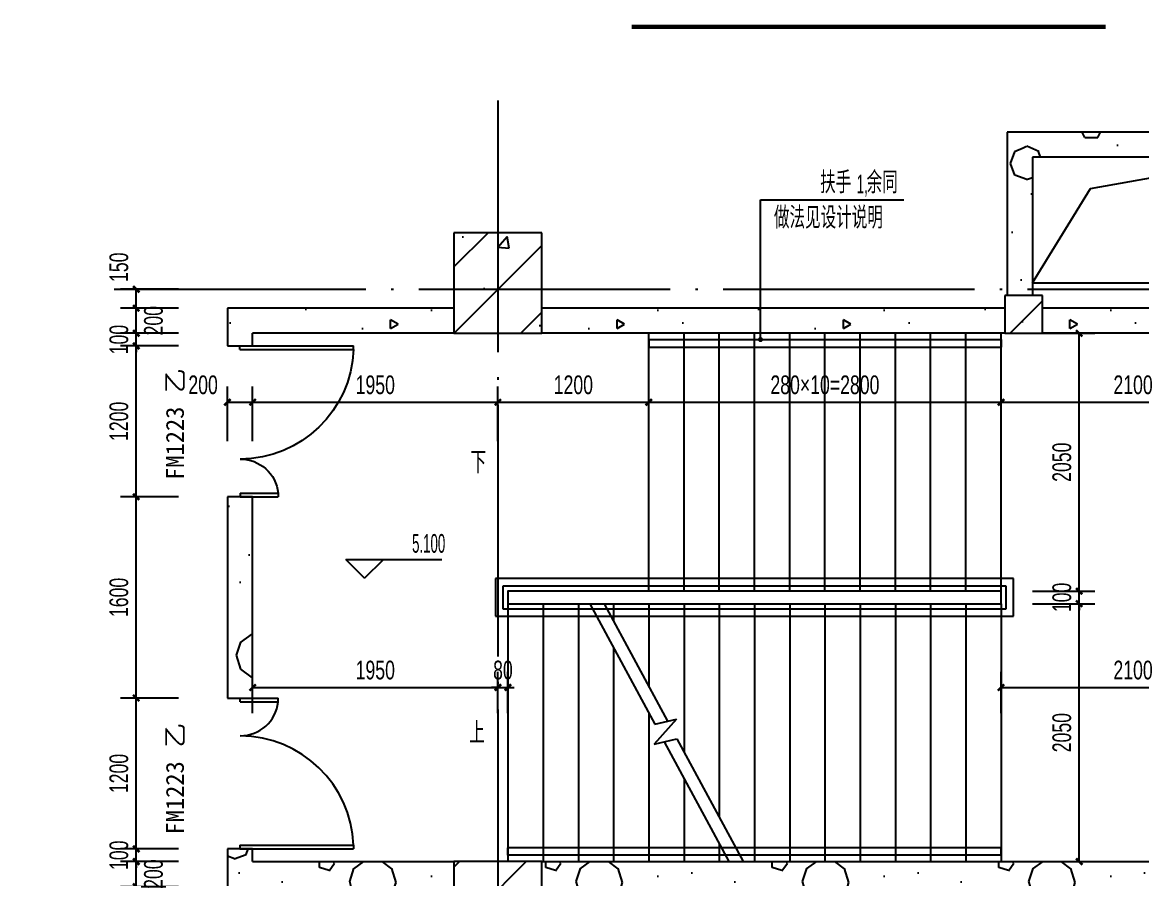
# Model space of a CAD drawing. Extents: x -26219 to 315419, y -160410 to -120810.
# Drawn here: x 78633 to 87540, y -147667 to -140852 of the extents above; entities that cross this region are included whole.
import ezdxf
from ezdxf.xclip import XClip

# ---------------------------------------------------------------- set-up
doc = ezdxf.new("R2010")
doc.units = 0
doc.header["$LTSCALE"] = 1000
doc.header["$MEASUREMENT"] = 0
doc.header["$XCLIPFRAME"] = 0
doc.linetypes.add('104-14# 核心筒$2$DOTE', pattern=[2.42, 2, -0.2, 0.02, -0.2])
for name, color, linetype in [('01-标注_尺寸', 124, 'Continuous'), ('01-标注_标高', 200, 'Continuous'), ('01-标注_符号', 200, 'Continuous'), ('02-TEXT_标注', 130, 'Continuous'), ('104-14# 核心筒$0$A-E_栏杆', 232, 'Continuous'), ('104-14# 核心筒$0$A-E_电梯', 171, 'Continuous'), ('104-14# 核心筒$0$A_STR-砌块墙', 121, 'Continuous'), ('104-14# 核心筒$0$DOOR_FIRE', 220, 'Continuous'), ('104-14# 核心筒$0$DUCT-新风管立管', 3, 'Continuous'), ('104-14# 核心筒$0$DUCT-新风管端线', 2, 'Continuous'), ('104-14# 核心筒$2$05-填充_天正', 26, 'Continuous'), ('104-14# 核心筒$2$A_AXIS-轴线', 36, '104-14# 核心筒$2$DOTE'), ('104-14# 核心筒$2$A_STR-砼柱', 51, 'Continuous'), ('DIM_SYMB', 3, 'Continuous'), ('DOOR_FIRE_TEXT', 7, 'Continuous')]:
    doc.layers.add(name, color=color, linetype=linetype)
doc.styles.add('_TCH_DIM', font='ros.shx', dxfattribs={"width": 0.75, "bigfont": 'jd.shx'})
doc.styles.add('_TCH_DIM_T3', font='ros.shx', dxfattribs={"width": 0.705882, "bigfont": 'jd.shx'})
doc.styles.add('_TCH_WINDOW', font='STXIHEI_0.TTF')
doc.dimstyles.new('_TCH_ARCH&&50', dxfattribs={"dimtxt": 148.75, "dimasz": 50, "dimexe": 125, "dimexo": 150, "dimgap": 63.125, "dimtad": 1, "dimdec": 0, "dimzin": 0, "dimdsep": 46, "dimtxsty": '_TCH_DIM_T3', "dimblk": 'ARCHTICK', "dimcen": 0.09, "dimclrt": 7, "dimazin": 2, "dimtfac": 1, "dimtdec": 0, "dimtix": 1, "dimtmove": 2, "dimatfit": 3, "dimfxl": 0, "dimtolj": 1, "dimtzin": 0, "dimarcsym": 0})
pattern_1 = [(0, (531, -549), (900, 1800), [0, -1800]), (0, (-522, -792), (900, 1800), [0, -1800]), (0, (63, -810), (900, 1800), [0, -1800]), (0, (702, -279), (900, 1800), [0, -1800]), (0, (-45, -900), (900, 1800), [0, -1800]), (0, (882, 855), (900, 1800), [0, -1800]), (0, (333, 711), (900, 1800), [0, -1800]), (0, (621, 486), (900, 1800), [0, -1800]), (0, (-846, 450), (900, 1800), [0, -1800]), (0, (36, 369), (900, 1800), [0, -1800]), (0, (-306, -90), (900, 1800), [0, -1800]), (0, (-288, -765), (900, 1800), [0, -1800]), (0, (387, -837), (900, 1800), [0, -1800]), (0, (882, -45), (900, 1800), [0, -1800]), (0, (-801, -324), (900, 1800), [0, -1800]), (0, (-648, -18), (900, 1800), [0, -1800]), (0, (54, -144), (900, 1800), [0, -1800]), (0, (-198, -405), (900, 1800), [0, -1800]), (0, (-342, 189), (900, 1800), [0, -1800]), (0, (-117, 864), (900, 1800), [0, -1800]), (0, (-729, -702), (900, 1800), [0, -1800]), (0, (261, 495), (900, 1800), [0, -1800]), (0, (-576, 522), (900, 1800), [0, -1800]), (0, (-720, 756), (900, 1800), [0, -1800]), (130.601294, (771.43, 291.43), (-4499.99995, 5400.000024), [79.025, -33111.333]), (18.43495, (642.86, 325.71), (4500, 1800), [81.316, -11302.884]), (90, (642.9, 248.6), (900, 1800), [77.143, -3522.857]), (161.56505, (720, 222.86), (-4500, 1799.99987), [81.316, -11302.884]), (53.1301, (720, 222.86), (900, 1800), [85.714, -8914.285]), (135, (788.6, -694.3), (-900, 1800), [72.731, -5018.438]), (45, (685.7, -694.3), (900, 1800), [72.731, -5018.438]), (135, (737.14, -745.7), (-900, 1800), [72.731, -5018.438]), (45, (737.14, -745.7), (900, 1800), [72.731, -5018.438]), (116.565, (-77.1, 514.3), (-0.0002, 3600), [95.831, -1916.63]), (180, (-120, 600), (-900, 1800), [102.857, -1697.143]), (63.435, (-265.7, 514.3), (8e-06, 3600), [95.831, -1916.63]), (116.565, (-222.9, 428.6), (-0.0002, 3600), [95.831, -1916.63]), (0, (-222.9, 428.6), (900, 1800), [102.857, -1697.143]), (63.435, (-120, 428.6), (8e-06, 3600), [95.831, -1916.63]), (107.10273, (600, -94.286), (-2699.999897, 9000.000015), [116.584, -48848.707]), (143.97263, (565.71, 17.14), (-17099.99978, 12599.99999), [116.584, -24366.06]), (180, (471.4, 85.7), (-900, 1800), [111.429, -1688.571]), (36.02737, (265.71, 17.14), (17099.99987, 12599.99986), [116.584, -24366.06]), (71.56505, (231.43, -85.7), (2700, 9000), [108.421, -11275.778]), (107.10273, (265.714, -197.14), (-2699.999897, 9000.000015), [116.584, -48848.707]), (143.97263, (360, -265.71), (-17099.99978, 12599.99999), [116.584, -24366.06]), (0, (360, -265.7), (900, 1800), [111.429, -1688.571]), (36.02737, (471.43, -265.71), (17099.99987, 12599.99986), [116.584, -24366.06]), (71.56505, (565.71, -197.14), (2700, 9000), [108.421, -11275.778]), (150.25512, (617.14, 745.71), (-2700, 1799.99998), [69.105, -14442.959]), (90, (557.1, 711.4), (900, 1800), [68.571, -3531.428]), (29.74488, (557.14, 711.43), (2700, 1800), [69.105, -14442.959]), (116.565, (197.1, -531.4), (-0.0002, 3600), [95.831, -1916.63]), (168.69007, (154.29, -445.71), (-8100, 1799.99995), [87.412, -18269.056]), (41.185925, (0, -488.57), (22499.999864, 19799.999827), [91.116, -38177.406]), (90, (0, -574.3), (900, 1800), [85.714, -3514.285]), (138.814074, (68.57, -634.286), (-22499.9996, 19800.000126), [91.116, -38177.406]), (16.699244, (68.57, -634.286), (29699.999777, 8999.999906), [89.488, -37495.613]), (60.945396, (154.29, -608.57), (899.999998, 1799.999984), [88.248, -36976.018]), (109.983106, (-557.14, 222.86), (-4500.000017, 12599.999967), [100.326, -42036.592]), (155.556045, (-591.43, 317.14), (-11700.000045, 5399.999888), [103.569, -43395.394]), (24.443955, (-780, 317.14), (11700.000006, 5399.999974), [103.569, -43395.394]), (70.016893, (-814.286, 222.86), (4500.000014, 12599.99997), [100.326, -42036.592]), (109.983106, (-780, 128.57), (-4500.000017, 12599.999967), [100.326, -42036.592]), (160.01689, (-685.71, 94.29), (-4500, 1799.99992), [100.326, -20968.132]), (19.98311, (-685.71, 94.29), (4499.99998, 1800), [100.326, -20968.132]), (70.016893, (-591.43, 128.57), (4500.000014, 12599.99997), [100.326, -42036.592]), (122.00538, (111.43, 60), (-900.00012, 1799.9999), [80.863, -16900.302]), (18.43495, (-8.57, 102.86), (4500, 1800), [81.316, -11302.884]), (90, (-8.6, 25.7), (900, 1800), [77.143, -3522.857]), (161.56505, (68.57, 0), (-4500, 1799.99987), [81.316, -11302.884]), (54.46232, (68.57, 0), (6299.99999, 8999.999987), [73.734, -30894.635]), (116.565, (-411.4, -377.1), (-0.0002, 3600), [95.831, -1916.63]), (180, (-454.3, -291.4), (-900, 1800), [94.286, -1705.714]), (59.03624, (-600, -377.14), (900, 1799.99999), [99.96, -20891.466]), (120.96376, (-548.57, -462.86), (-900.00012, 1799.99992), [99.96, -20891.466]), (0, (-548.6, -462.9), (900, 1800), [94.286, -1705.714]), (63.435, (-454.3, -462.9), (8e-06, 3600), [95.831, -1916.63])]
pattern_2 = [(45, (0, 0), (-265.165, 265.165), []), (50, (0, 0), (1075.8903, -94.128), [112.5, -1237.5]), (355, (0, 0), (-208.127, 1128.288), [90, -990]), (100.4514, (89.7, -7.8), (867.764, 1034.159), [95.61, -1051.713]), (46.1842, (0, 300), (1600.862, -248.279), [168.75, -1856.25]), (96.6356, (133.4, 279.3), (1401.994, 1461.177), [143.415, -1577.57]), (351.1842, (0, 300), (1401.993, 1461.178), [135, -1485]), (21, (150, 225), (895.3606, -603.9283), [112.5, -1237.5]), (326, (150, 225), (364.973, 1087.725), [90, -990]), (71.4514, (224.6, 174.7), (1260.334, 483.796), [95.61, -1051.713]), (37.5, (0, 0), (18.2398, 499.3408), [0, -978, 0, -1005, 0, -993.75]), (7.5, (0, 0), (394.6043, 591.6176), [0, -573, 0, -955.5, 0, -378.75]), (327.5, (-334.5, 0), (800.7337, -33.8323), [0, -375, 0, -1170, 0, -1552.5]), (317.5, (-484.5, 0), (874.7793, 150.1575), [0, -487.5, 0, -777, 0, -1102.5])]

# ---------------------------------------------------------------- blocks, each defined once
blk = doc.blocks.new('104-14# 核心筒$0$$DorLib2D$00000225')
at = {"color": 0}
for p, q in [((0.475, -0.0014), (0.475, 0.7521)), ((0.475, 0.7521), (0.5, 0.7521)), ((0.5, -0.0014), (0.5, 0.7521)), ((-0.5, 0), (-0.5, 0.252)), ((-0.475, 0.252), (-0.5, 0.252)), ((-0.475, 0), (-0.475, 0.252)), ((-0.475, 0), (-0.5, 0)), ((0.475, -0.0014), (0.5, -0.0014))]:
    blk.add_line(p, q, dxfattribs=at)
for centre, radius, start, end in [((0.5046, -0.0019), 0.7546, 92.24927, 179.72377), ((-0.5008, 0.0026), 0.2508, 359.78987, 84.09744)]:
    blk.add_arc(centre, radius, start, end, dxfattribs=at)
blk = doc.blocks.new('104-14# 核心筒')
at = {"layer": '104-14# 核心筒$2$05-填充_天正'}
h = blk.add_hatch(dxfattribs=at)
h.set_pattern_fill('加气混凝土', color=256, scale=150, style=0)
h.set_pattern_definition(pattern_1)
h.paths.add_polyline_path([(113650, 110700), (113850, 110700), (113850, 111800), (113650, 112000)])
h = blk.add_hatch(dxfattribs=at)
h.set_pattern_fill('加气混凝土', color=256, scale=150, style=0)
h.set_pattern_definition(pattern_1)
h.paths.add_polyline_path([(115700, 111800), (115900, 112000), (113650, 112000), (113850, 111800)])
h = blk.add_hatch(dxfattribs=at)
h.set_pattern_fill('钢筋混凝土', color=256, scale=150, style=0)
h.set_pattern_definition(pattern_2)
h.paths.add_polyline_path([(109250, 110400), (109950, 110400), (109950, 111200), (109250, 111200)])
h = blk.add_hatch(dxfattribs=at)
h.set_pattern_fill('钢筋混凝土', color=256, scale=100, style=0)
h.set_pattern_definition([(45, (0, 0), (-176.7767, 176.7767), []), (50, (0, 0), (717.2602, -62.7521), [75, -825]), (355, (0, 0), (-138.7513, 752.192), [60, -660]), (100.4514, (59.8, -5.2), (578.5094, 689.4395), [63.7402, -701.142]), (46.1842, (0, 200), (1067.241, -165.519), [112.5, -1237.5]), (96.6356, (88.9, 186.2), (934.663, 974.118), [95.61, -1051.713]), (351.1842, (0, 200), (934.662, 974.1186), [90, -990]), (21, (100, 150), (596.907, -402.619), [75, -825]), (326, (100, 150), (243.3153, 725.15), [60, -660]), (71.4514, (149.74, 116.45), (840.2226, 322.5305), [63.7402, -701.142]), (37.5, (0, 0), (12.15986, 332.89385), [0, -652, 0, -670, 0, -662.5]), (7.5, (0, 0), (263.0695, 394.4117), [0, -382, 0, -637, 0, -252.5]), (327.5, (-223, 0), (533.82244, -22.55487), [0, -250, 0, -780, 0, -1035]), (317.5, (-323, 0), (583.1862, 100.105), [0, -325, 0, -518, 0, -735])])
h.paths.add_polyline_path([(113630, 110400), (113930, 110400), (113930, 110700), (113630, 110700)])
h = blk.add_hatch(dxfattribs=at)
h.set_pattern_fill('加气混凝土', color=256, scale=150, style=0)
h.set_pattern_definition(pattern_1)
h.paths.add_polyline_path([(107450, 110600), (107450, 110300), (107650, 110300), (107650, 110400)])
h = blk.add_hatch(dxfattribs=at)
h.set_pattern_fill('加气混凝土', color=256, scale=150, style=0)
h.set_pattern_definition(pattern_1)
h.paths.add_polyline_path([(109250, 110400), (109250, 110600), (107450, 110600), (107650, 110400)])
h = blk.add_hatch(dxfattribs=at)
h.set_pattern_fill('加气混凝土', color=256, scale=150, style=0)
h.set_pattern_definition(pattern_1)
h.paths.add_polyline_path([(109950, 110600), (109950, 110400), (113630, 110400), (113630, 110600)])
h = blk.add_hatch(dxfattribs=at)
h.set_pattern_fill('加气混凝土', color=256, scale=150, style=0)
h.set_pattern_definition(pattern_1)
h.paths.add_polyline_path([(113930, 110600), (113930, 110400), (115550, 110400), (115550, 110600)])
h = blk.add_hatch(dxfattribs=at)
h.set_pattern_fill('加气混凝土', color=256, scale=150, style=0)
h.set_pattern_definition(pattern_1)
h.paths.add_polyline_path([(107450, 109100), (107450, 107500), (107650, 107500), (107650, 109100)])
h = blk.add_hatch(dxfattribs=at)
h.set_pattern_fill('加气混凝土', color=256, scale=150, style=0)
h.set_pattern_definition(pattern_1)
h.paths.add_polyline_path([(107650, 106200), (107650, 106300), (107450, 106300), (107450, 106100), (107583.3, 106100)])
h = blk.add_hatch(dxfattribs=at)
h.set_pattern_fill('加气混凝土', color=256, scale=150, style=0)
h.set_pattern_definition(pattern_1)
h.paths.add_polyline_path([(109250, 106000), (109250, 106200), (107650, 106200), (107583.3, 106100), (107650, 106000)])
h = blk.add_hatch(dxfattribs=at)
h.set_pattern_fill('钢筋混凝土', color=256, scale=150, style=0)
h.set_pattern_definition(pattern_2)
h.paths.add_polyline_path([(109250, 105400), (109950, 105400), (109950, 106200), (109250, 106200)])
h = blk.add_hatch(dxfattribs=at)
h.set_pattern_fill('加气混凝土', color=256, scale=150, style=0)
h.set_pattern_definition(pattern_1)
h.paths.add_polyline_path([(115550, 106000), (115550, 106200), (109950, 106200), (109950, 106000)])
h = blk.add_hatch(dxfattribs=at)
h.set_pattern_fill('加气混凝土', color=256, scale=150, style=0)
h.set_pattern_definition(pattern_1)
h.paths.add_polyline_path([(107583.3, 106100), (107450, 106100), (107450, 105500), (107583.3, 105500), (107650, 105600), (107650, 106000)])
at = {"layer": '104-14# 核心筒$0$A-E_栏杆'}
for p, q in [((110800, 110350), (113600, 110350)), ((110800, 110350), (110800, 110290)), ((113600, 110350), (113600, 110290)), ((110800, 110290), (113600, 110290)), ((113700, 108450), (109580, 108450)), ((109580, 108450), (109580, 108150)), ((113640, 108390), (109640, 108390)), ((109640, 108390), (109640, 108210)), ((113640, 108210), (113640, 108390)), ((113700, 108150), (113700, 108450)), ((109580, 108150), (113700, 108150)), ((109640, 108210), (113640, 108210)), ((113600, 106310), (109680, 106310)), ((109680, 106250), (109680, 106310)), ((113600, 106250), (113600, 106310)), ((113600, 106250), (109680, 106250))]:
    blk.add_line(p, q, dxfattribs=at)
at = {"layer": '104-14# 核心筒$0$A-E_电梯'}
for p, q in [((113600, 110400), (110800, 110400)), ((110800, 108350), (110800, 110400)), ((111080, 108350), (111080, 110400)), ((111360, 108350), (111360, 110400)), ((111640, 108350), (111640, 110400)), ((111920, 108350), (111920, 110400)), ((112200, 108350), (112200, 110400)), ((112480, 108350), (112480, 110400)), ((112760, 108350), (112760, 110400)), ((113040, 108350), (113040, 110400)), ((113320, 108350), (113320, 110400)), ((113600, 108350), (113600, 110400)), ((113600, 108350), (110800, 108350)), ((109680, 108250), (110330.2, 108250)), ((109680, 108250), (109680, 106200)), ((109960, 108250), (109960, 106200)), ((110240, 108250), (110240, 106200)), ((110330.2, 108250), (110847, 107292.1)), ((110443.8, 108250), (113600, 108250)), ((110443.8, 108250), (110947.7, 107316)), ((110520, 108250), (110520, 108108.8)), ((110800, 108250), (110800, 107589.8)), ((111080, 108250), (111080, 107070.8)), ((111360, 108250), (111360, 106551.8)), ((111640, 108250), (111640, 106200)), ((111920, 108250), (111920, 106200)), ((112200, 108250), (112200, 106200)), ((112480, 108250), (112480, 106200)), ((112760, 108250), (112760, 106200)), ((113040, 108250), (113040, 106200)), ((113320, 108250), (113320, 106200)), ((113600, 108250), (113600, 106200)), ((110520, 107898.2), (110520, 106200)), ((110800, 107379.2), (110800, 106200)), ((111020.6, 107333.3), (110841.8, 107132.3)), ((110847, 107292.1), (111020.6, 107333.3)), ((110841.8, 107132.3), (111023.5, 107175.4)), ((110922.8, 107151.5), (111436.2, 106200)), ((111023.5, 107175.4), (111549.8, 106200)), ((111080, 106860.2), (111080, 106200)), ((111360, 106341.2), (111360, 106200)), ((109950, 106200), (111436.2, 106200)), ((111549.8, 106200), (113600, 106200))]:
    blk.add_line(p, q, dxfattribs=at)
blk.add_lwpolyline([(113600, 108350), (109680, 108350), (109680, 108250), (113600, 108250)], close=True, dxfattribs=at)
at = {"layer": '104-14# 核心筒$0$A_STR-砌块墙'}
for p, q in [((113650, 112000), (113650, 110700)), ((115900, 112000), (113650, 112000)), ((113850, 111800), (113850, 110700)), ((115700, 111800), (113850, 111800)), ((107450, 110600), (107450, 110300)), ((109250, 110600), (107450, 110600)), ((113630, 110600), (109950, 110600)), ((115550, 110600), (113930, 110600)), ((107650, 110300), (107650, 110400)), ((109250, 110400), (107650, 110400)), ((113630, 110400), (109950, 110400)), ((115550, 110400), (113930, 110400)), ((107450, 110300), (107650, 110300)), ((107450, 109100), (107450, 107500)), ((107650, 109100), (107450, 109100)), ((107650, 107500), (107650, 109100)), ((107450, 107500), (107650, 107500)), ((107650, 106300), (107450, 106300)), ((107450, 106300), (107450, 106100)), ((107650, 106200), (107650, 106300)), ((107650, 106200), (109250, 106200)), ((109950, 106200), (115550, 106200)), ((107450, 106100), (107450, 105500))]:
    blk.add_line(p, q, dxfattribs=at)
at = {"layer": '104-14# 核心筒$0$DUCT-新风管立管'}
for p, q in [((115700, 111800), (113850, 111800)), ((113850, 111800), (113850, 110800)), ((113850, 110800), (115700, 110800))]:
    blk.add_line(p, q, dxfattribs=at)
at = {"layer": '104-14# 核心筒$0$DUCT-新风管端线'}
for p, q in [((114312.5, 111550), (115700, 111800)), ((113850, 110800), (114312.5, 111550))]:
    blk.add_line(p, q, dxfattribs=at)
at = {"layer": '104-14# 核心筒$2$A_AXIS-轴线'}
for p, q in [((-9370.1, 194900), (120259.9, 194900)), ((109600, 139633.6), (109600, 80554.9)), ((104400, 110750), (120259.9, 110750))]:
    blk.add_line(p, q, dxfattribs=at)
at = {"layer": '104-14# 核心筒$2$A_STR-砼柱'}
for p, q in [((109950, 111200), (109250, 111200)), ((109250, 111200), (109250, 110400)), ((109950, 110400), (109950, 111200)), ((113930, 110700), (113630, 110700)), ((113630, 110700), (113630, 110400)), ((113930, 110400), (113930, 110700)), ((109250, 110400), (109950, 110400)), ((113630, 110400), (113930, 110400)), ((109950, 106200), (109250, 106200)), ((109250, 106200), (109250, 105400)), ((109950, 105400), (109950, 106200))]:
    blk.add_line(p, q, dxfattribs=at)
at = {"layer": '104-14# 核心筒$0$DOOR_FIRE', "yscale": 1200, "zscale": 200, "rotation": 270.0000000000009}
for p, xscale in [((107550, 109700), -1200), ((107550, 106900), 1200)]:
    blk.add_blockref('104-14# 核心筒$0$$DorLib2D$00000225', p, dxfattribs=dict(at, xscale=xscale))
blk = doc.blocks.new('_ArchTick')
at = {"color": 0, "linetype": 'ByBlock', "const_width": 0.4}
blk.add_lwpolyline([(-0.5, -0.5), (0.5, 0.5)], dxfattribs=at)
blk = doc.blocks.new('*D1210')
at = {"layer": '01-标注_尺寸', "color": 0, "lineweight": -2, "transparency": 16777216}
for p, q in [((80263.9, -144180.5), (80263.9, -143746.7)), ((80463.9, -144180.5), (80463.9, -143746.7)), ((80263.9, -143871.7), (80463.9, -143871.7))]:
    blk.add_line(p, q, dxfattribs=at)
at = {"layer": 'Defpoints', "color": 0, "transparency": 16777216}
for p in [(80463.9, -143871.7), (80263.9, -144330.5), (80463.9, -144330.5)]:
    blk.add_point(p, dxfattribs=at)
at = {"layer": '01-标注_尺寸', "color": 0, "lineweight": -2, "transparency": 16777216, "xscale": 50, "yscale": 50, "zscale": 50, "rotation": 180}
blk.add_blockref('_ArchTick', (80263.9, -143871.7), dxfattribs=at)
at = {"layer": '01-标注_尺寸', "color": 0, "lineweight": -2, "transparency": 16777216, "xscale": 50, "yscale": 50, "zscale": 50}
blk.add_blockref('_ArchTick', (80463.9, -143871.7), dxfattribs=at)
at = {"layer": '01-标注_尺寸', "color": 7, "transparency": 16777216, "insert": (80069.9, -143734.2), "char_height": 148.75, "attachment_point": 5, "style": '_TCH_DIM_T3'}
blk.add_mtext('\\A1;200', dxfattribs=at)
blk = doc.blocks.new('*D1211')
at = {"layer": '01-标注_尺寸', "color": 0, "lineweight": -2, "transparency": 16777216}
for p, q in [((80463.9, -144180.5), (80463.9, -143746.7)), ((82413.9, -144180.5), (82413.9, -143746.7)), ((80463.9, -143871.7), (82413.9, -143871.7))]:
    blk.add_line(p, q, dxfattribs=at)
at = {"layer": 'Defpoints', "color": 0, "transparency": 16777216}
for p in [(82413.9, -143871.7), (80463.9, -144330.5), (82413.9, -144330.5)]:
    blk.add_point(p, dxfattribs=at)
at = {"layer": '01-标注_尺寸', "color": 0, "lineweight": -2, "transparency": 16777216, "xscale": 50, "yscale": 50, "zscale": 50, "rotation": 180}
blk.add_blockref('_ArchTick', (80463.9, -143871.7), dxfattribs=at)
at = {"layer": '01-标注_尺寸', "color": 0, "lineweight": -2, "transparency": 16777216, "xscale": 50, "yscale": 50, "zscale": 50}
blk.add_blockref('_ArchTick', (82413.9, -143871.7), dxfattribs=at)
at = {"layer": '01-标注_尺寸', "color": 7, "transparency": 16777216, "insert": (81438.9, -143734.2), "char_height": 148.75, "attachment_point": 5, "style": '_TCH_DIM_T3'}
blk.add_mtext('\\A1;1950', dxfattribs=at)
blk = doc.blocks.new('*D1212')
at = {"layer": '01-标注_尺寸', "color": 0, "lineweight": -2, "transparency": 16777216}
for p, q in [((82413.9, -144180.5), (82413.9, -143746.7)), ((83613.9, -144180.5), (83613.9, -143746.7)), ((82413.9, -143871.7), (83613.9, -143871.7))]:
    blk.add_line(p, q, dxfattribs=at)
at = {"layer": 'Defpoints', "color": 0, "transparency": 16777216}
for p in [(83613.9, -143871.7), (82413.9, -144330.5), (83613.9, -144330.5)]:
    blk.add_point(p, dxfattribs=at)
at = {"layer": '01-标注_尺寸', "color": 0, "lineweight": -2, "transparency": 16777216, "xscale": 50, "yscale": 50, "zscale": 50, "rotation": 180}
blk.add_blockref('_ArchTick', (82413.9, -143871.7), dxfattribs=at)
at = {"layer": '01-标注_尺寸', "color": 0, "lineweight": -2, "transparency": 16777216, "xscale": 50, "yscale": 50, "zscale": 50}
blk.add_blockref('_ArchTick', (83613.9, -143871.7), dxfattribs=at)
at = {"layer": '01-标注_尺寸', "color": 7, "transparency": 16777216, "insert": (83013.9, -143734.2), "char_height": 148.75, "attachment_point": 5, "style": '_TCH_DIM_T3'}
blk.add_mtext('\\A1;1200', dxfattribs=at)
blk = doc.blocks.new('*D1213')
at = {"layer": '01-标注_尺寸', "color": 0, "lineweight": -2, "transparency": 16777216}
for p, q in [((83613.9, -144180.5), (83613.9, -143746.7)), ((86413.9, -144180.5), (86413.9, -143746.7)), ((83613.9, -143871.7), (86413.9, -143871.7))]:
    blk.add_line(p, q, dxfattribs=at)
at = {"layer": 'Defpoints', "color": 0, "transparency": 16777216}
for p in [(86413.9, -143871.7), (83613.9, -144330.5), (86413.9, -144330.5)]:
    blk.add_point(p, dxfattribs=at)
at = {"layer": '01-标注_尺寸', "color": 0, "lineweight": -2, "transparency": 16777216, "xscale": 50, "yscale": 50, "zscale": 50, "rotation": 180}
blk.add_blockref('_ArchTick', (83613.9, -143871.7), dxfattribs=at)
at = {"layer": '01-标注_尺寸', "color": 0, "lineweight": -2, "transparency": 16777216, "xscale": 50, "yscale": 50, "zscale": 50}
blk.add_blockref('_ArchTick', (86413.9, -143871.7), dxfattribs=at)
at = {"layer": '01-标注_尺寸', "color": 7, "transparency": 16777216, "insert": (85013.9, -143734.2), "char_height": 148.75, "attachment_point": 5, "style": '_TCH_DIM_T3'}
blk.add_mtext('\\A1;280×10=2800', dxfattribs=at)
blk = doc.blocks.new('*D1214')
at = {"layer": '01-标注_尺寸', "color": 0, "lineweight": -2, "transparency": 16777216}
for p, q in [((86413.9, -144180.5), (86413.9, -143746.7)), ((88513.9, -144180.5), (88513.9, -143746.7)), ((86413.9, -143871.7), (88513.9, -143871.7))]:
    blk.add_line(p, q, dxfattribs=at)
at = {"layer": 'Defpoints', "color": 0, "transparency": 16777216}
for p in [(88513.9, -143871.7), (86413.9, -144330.5), (88513.9, -144330.5)]:
    blk.add_point(p, dxfattribs=at)
at = {"layer": '01-标注_尺寸', "color": 0, "lineweight": -2, "transparency": 16777216, "xscale": 50, "yscale": 50, "zscale": 50, "rotation": 180}
blk.add_blockref('_ArchTick', (86413.9, -143871.7), dxfattribs=at)
at = {"layer": '01-标注_尺寸', "color": 0, "lineweight": -2, "transparency": 16777216, "xscale": 50, "yscale": 50, "zscale": 50}
blk.add_blockref('_ArchTick', (88513.9, -143871.7), dxfattribs=at)
at = {"layer": '01-标注_尺寸', "color": 7, "transparency": 16777216, "insert": (87463.9, -143734.2), "char_height": 148.75, "attachment_point": 5, "style": '_TCH_DIM_T3'}
blk.add_mtext('\\A1;2100', dxfattribs=at)
blk = doc.blocks.new('*D1216')
at = {"layer": '01-标注_尺寸', "color": 0, "lineweight": -2, "transparency": 16777216}
for p, q in [((80463.9, -146343.7), (80463.9, -146014.6)), ((82413.9, -146343.7), (82413.9, -146014.6)), ((80463.9, -146139.6), (82413.9, -146139.6))]:
    blk.add_line(p, q, dxfattribs=at)
at = {"layer": 'Defpoints', "color": 0, "transparency": 16777216}
for p in [(82413.9, -146139.6), (80463.9, -146493.7), (82413.9, -146493.7)]:
    blk.add_point(p, dxfattribs=at)
at = {"layer": '01-标注_尺寸', "color": 0, "lineweight": -2, "transparency": 16777216, "xscale": 50, "yscale": 50, "zscale": 50, "rotation": 180}
blk.add_blockref('_ArchTick', (80463.9, -146139.6), dxfattribs=at)
at = {"layer": '01-标注_尺寸', "color": 0, "lineweight": -2, "transparency": 16777216, "xscale": 50, "yscale": 50, "zscale": 50}
blk.add_blockref('_ArchTick', (82413.9, -146139.6), dxfattribs=at)
at = {"layer": '01-标注_尺寸', "color": 7, "transparency": 16777216, "insert": (81438.9, -146002.1), "char_height": 148.75, "attachment_point": 5, "style": '_TCH_DIM_T3'}
blk.add_mtext('\\A1;1950', dxfattribs=at)
blk = doc.blocks.new('*D1217')
at = {"layer": '01-标注_尺寸', "color": 0, "lineweight": -2, "transparency": 16777216}
for p, q in [((82413.9, -146343.7), (82413.9, -146014.6)), ((82493.9, -146343.7), (82493.9, -146014.6)), ((82413.9, -146139.6), (82363.9, -146139.6)), ((82413.9, -146139.6), (82493.9, -146139.6)), ((82493.9, -146139.6), (82543.9, -146139.6))]:
    blk.add_line(p, q, dxfattribs=at)
at = {"layer": 'Defpoints', "color": 0, "transparency": 16777216}
for p in [(82493.9, -146139.6), (82413.9, -146493.7), (82493.9, -146493.7)]:
    blk.add_point(p, dxfattribs=at)
at = {"layer": '01-标注_尺寸', "color": 0, "lineweight": -2, "transparency": 16777216, "xscale": 50, "yscale": 50, "zscale": 50}
blk.add_blockref('_ArchTick', (82413.9, -146139.6), dxfattribs=at)
at = {"layer": '01-标注_尺寸', "color": 0, "lineweight": -2, "transparency": 16777216, "xscale": 50, "yscale": 50, "zscale": 50, "rotation": 180}
blk.add_blockref('_ArchTick', (82493.9, -146139.6), dxfattribs=at)
at = {"layer": '01-标注_尺寸', "color": 7, "transparency": 16777216, "insert": (82453.9, -146002.1), "char_height": 148.75, "attachment_point": 5, "style": '_TCH_DIM_T3'}
blk.add_mtext('\\A1;80', dxfattribs=at)
blk = doc.blocks.new('*D1218')
at = {"layer": '01-标注_尺寸', "color": 0, "lineweight": -2, "transparency": 16777216}
for p, q in [((86413.9, -146343.7), (86413.9, -146014.6)), ((88513.9, -146343.7), (88513.9, -146014.6)), ((86413.9, -146139.6), (88513.9, -146139.6))]:
    blk.add_line(p, q, dxfattribs=at)
at = {"layer": 'Defpoints', "color": 0, "transparency": 16777216}
for p in [(88513.9, -146139.6), (86413.9, -146493.7), (88513.9, -146493.7)]:
    blk.add_point(p, dxfattribs=at)
at = {"layer": '01-标注_尺寸', "color": 0, "lineweight": -2, "transparency": 16777216, "xscale": 50, "yscale": 50, "zscale": 50, "rotation": 180}
blk.add_blockref('_ArchTick', (86413.9, -146139.6), dxfattribs=at)
at = {"layer": '01-标注_尺寸', "color": 0, "lineweight": -2, "transparency": 16777216, "xscale": 50, "yscale": 50, "zscale": 50}
blk.add_blockref('_ArchTick', (88513.9, -146139.6), dxfattribs=at)
at = {"layer": '01-标注_尺寸', "color": 7, "transparency": 16777216, "insert": (87463.9, -146002.1), "char_height": 148.75, "attachment_point": 5, "style": '_TCH_DIM_T3'}
blk.add_mtext('\\A1;2100', dxfattribs=at)
blk = doc.blocks.new('*D1219')
at = {"layer": '01-标注_尺寸', "color": 0, "lineweight": -2, "transparency": 16777216}
for p, q in [((86663.9, -145473.7), (87160.4, -145473.7)), ((87035.4, -147523.7), (87035.4, -145473.7)), ((86663.9, -147523.7), (87160.4, -147523.7))]:
    blk.add_line(p, q, dxfattribs=at)
at = {"layer": 'Defpoints', "color": 0, "transparency": 16777216}
for p in [(86513.9, -145473.7), (87035.4, -145473.7), (86513.9, -147523.7)]:
    blk.add_point(p, dxfattribs=at)
at = {"layer": '01-标注_尺寸', "color": 0, "lineweight": -2, "transparency": 16777216, "xscale": 50, "yscale": 50, "zscale": 50}
for p, rotation in [((87035.4, -145473.7), 90), ((87035.4, -147523.7), 270)]:
    blk.add_blockref('_ArchTick', p, dxfattribs=dict(at, rotation=rotation))
at = {"layer": '01-标注_尺寸', "color": 7, "transparency": 16777216, "insert": (86897.9, -146498.7), "char_height": 148.75, "attachment_point": 5, "rotation": 90, "style": '_TCH_DIM_T3'}
blk.add_mtext('\\A1;2050', dxfattribs=at)
blk = doc.blocks.new('*D1220')
at = {"layer": '01-标注_尺寸', "color": 0, "lineweight": -2, "transparency": 16777216}
for p, q in [((87035.4, -145373.7), (87035.4, -145323.7)), ((86663.9, -145373.7), (87160.4, -145373.7)), ((87035.4, -145473.7), (87035.4, -145373.7)), ((86663.9, -145473.7), (87160.4, -145473.7)), ((87035.4, -145473.7), (87035.4, -145523.7))]:
    blk.add_line(p, q, dxfattribs=at)
at = {"layer": 'Defpoints', "color": 0, "transparency": 16777216}
for p in [(86513.9, -145373.7), (87035.4, -145373.7), (86513.9, -145473.7)]:
    blk.add_point(p, dxfattribs=at)
at = {"layer": '01-标注_尺寸', "color": 0, "lineweight": -2, "transparency": 16777216, "xscale": 50, "yscale": 50, "zscale": 50}
for p, rotation in [((87035.4, -145373.7), 270), ((87035.4, -145473.7), 90)]:
    blk.add_blockref('_ArchTick', p, dxfattribs=dict(at, rotation=rotation))
at = {"layer": '01-标注_尺寸', "color": 7, "transparency": 16777216, "insert": (86897.9, -145423.7), "char_height": 148.75, "attachment_point": 5, "rotation": 90, "style": '_TCH_DIM_T3'}
blk.add_mtext('\\A1;100', dxfattribs=at)
blk = doc.blocks.new('*D1221')
at = {"layer": '01-标注_尺寸', "color": 0, "lineweight": -2, "transparency": 16777216}
for p, q in [((86663.9, -143323.7), (87160.4, -143323.7)), ((87035.4, -145373.7), (87035.4, -143323.7)), ((86663.9, -145373.7), (87160.4, -145373.7))]:
    blk.add_line(p, q, dxfattribs=at)
at = {"layer": 'Defpoints', "color": 0, "transparency": 16777216}
for p in [(86513.9, -143323.7), (87035.4, -143323.7), (86513.9, -145373.7)]:
    blk.add_point(p, dxfattribs=at)
at = {"layer": '01-标注_尺寸', "color": 0, "lineweight": -2, "transparency": 16777216, "xscale": 50, "yscale": 50, "zscale": 50}
for p, rotation in [((87035.4, -143323.7), 90), ((87035.4, -145373.7), 270)]:
    blk.add_blockref('_ArchTick', p, dxfattribs=dict(at, rotation=rotation))
at = {"layer": '01-标注_尺寸', "color": 7, "transparency": 16777216, "insert": (86897.9, -144348.7), "char_height": 148.75, "attachment_point": 5, "rotation": 90, "style": '_TCH_DIM_T3'}
blk.add_mtext('\\A1;2050', dxfattribs=at)
blk = doc.blocks.new('*D1232')
at = {"layer": '01-标注_尺寸', "color": 0, "lineweight": -2, "transparency": 16777216}
for p, q in [((79875.3, -147523.7), (79413.3, -147523.7)), ((79538.3, -147723.7), (79538.3, -147523.7)), ((79875.3, -147723.7), (79413.3, -147723.7))]:
    blk.add_line(p, q, dxfattribs=at)
at = {"layer": 'Defpoints', "color": 0, "transparency": 16777216}
for p in [(79538.3, -147523.7), (80025.3, -147523.7), (80025.3, -147723.7)]:
    blk.add_point(p, dxfattribs=at)
at = {"layer": '01-标注_尺寸', "color": 0, "lineweight": -2, "transparency": 16777216, "xscale": 50, "yscale": 50, "zscale": 50}
for p, rotation in [((79538.3, -147523.7), 90), ((79538.3, -147723.7), 270)]:
    blk.add_blockref('_ArchTick', p, dxfattribs=dict(at, rotation=rotation))
at = {"layer": '01-标注_尺寸', "color": 7, "transparency": 16777216, "insert": (79675.8, -147623.7), "char_height": 148.75, "attachment_point": 5, "rotation": 90, "style": '_TCH_DIM_T3'}
blk.add_mtext('\\A1;200', dxfattribs=at)
blk = doc.blocks.new('*D1233')
at = {"layer": '01-标注_尺寸', "color": 0, "lineweight": -2, "transparency": 16777216}
for p, q in [((79538.3, -147423.7), (79538.3, -147373.7)), ((79875.3, -147423.7), (79413.3, -147423.7)), ((79538.3, -147523.7), (79538.3, -147423.7)), ((79875.3, -147523.7), (79413.3, -147523.7)), ((79538.3, -147523.7), (79538.3, -147573.7))]:
    blk.add_line(p, q, dxfattribs=at)
at = {"layer": 'Defpoints', "color": 0, "transparency": 16777216}
for p in [(79538.3, -147423.7), (80025.3, -147423.7), (80025.3, -147523.7)]:
    blk.add_point(p, dxfattribs=at)
at = {"layer": '01-标注_尺寸', "color": 0, "lineweight": -2, "transparency": 16777216, "xscale": 50, "yscale": 50, "zscale": 50}
for p, rotation in [((79538.3, -147423.7), 270), ((79538.3, -147523.7), 90)]:
    blk.add_blockref('_ArchTick', p, dxfattribs=dict(at, rotation=rotation))
at = {"layer": '01-标注_尺寸', "color": 7, "transparency": 16777216, "insert": (79400.8, -147473.7), "char_height": 148.75, "attachment_point": 5, "rotation": 90, "style": '_TCH_DIM_T3'}
blk.add_mtext('\\A1;100', dxfattribs=at)
blk = doc.blocks.new('*D1234')
at = {"layer": '01-标注_尺寸', "color": 0, "lineweight": -2, "transparency": 16777216}
for p, q in [((79875.3, -146223.7), (79413.3, -146223.7)), ((79538.3, -147423.7), (79538.3, -146223.7)), ((79875.3, -147423.7), (79413.3, -147423.7))]:
    blk.add_line(p, q, dxfattribs=at)
at = {"layer": 'Defpoints', "color": 0, "transparency": 16777216}
for p in [(79538.3, -146223.7), (80025.3, -146223.7), (80025.3, -147423.7)]:
    blk.add_point(p, dxfattribs=at)
at = {"layer": '01-标注_尺寸', "color": 0, "lineweight": -2, "transparency": 16777216, "xscale": 50, "yscale": 50, "zscale": 50}
for p, rotation in [((79538.3, -146223.7), 90), ((79538.3, -147423.7), 270)]:
    blk.add_blockref('_ArchTick', p, dxfattribs=dict(at, rotation=rotation))
at = {"layer": '01-标注_尺寸', "color": 7, "transparency": 16777216, "insert": (79400.8, -146823.7), "char_height": 148.75, "attachment_point": 5, "rotation": 90, "style": '_TCH_DIM_T3'}
blk.add_mtext('\\A1;1200', dxfattribs=at)
blk = doc.blocks.new('*D1235')
at = {"layer": '01-标注_尺寸', "color": 0, "lineweight": -2, "transparency": 16777216}
for p, q in [((79875.3, -144623.7), (79413.3, -144623.7)), ((79538.3, -146223.7), (79538.3, -144623.7)), ((79875.3, -146223.7), (79413.3, -146223.7))]:
    blk.add_line(p, q, dxfattribs=at)
at = {"layer": 'Defpoints', "color": 0, "transparency": 16777216}
for p in [(79538.3, -144623.7), (80025.3, -144623.7), (80025.3, -146223.7)]:
    blk.add_point(p, dxfattribs=at)
at = {"layer": '01-标注_尺寸', "color": 0, "lineweight": -2, "transparency": 16777216, "xscale": 50, "yscale": 50, "zscale": 50}
for p, rotation in [((79538.3, -144623.7), 90), ((79538.3, -146223.7), 270)]:
    blk.add_blockref('_ArchTick', p, dxfattribs=dict(at, rotation=rotation))
at = {"layer": '01-标注_尺寸', "color": 7, "transparency": 16777216, "insert": (79400.8, -145423.7), "char_height": 148.75, "attachment_point": 5, "rotation": 90, "style": '_TCH_DIM_T3'}
blk.add_mtext('\\A1;1600', dxfattribs=at)
blk = doc.blocks.new('*D1236')
at = {"layer": '01-标注_尺寸', "color": 0, "lineweight": -2, "transparency": 16777216}
for p, q in [((79875.3, -143423.7), (79413.3, -143423.7)), ((79538.3, -144623.7), (79538.3, -143423.7)), ((79875.3, -144623.7), (79413.3, -144623.7))]:
    blk.add_line(p, q, dxfattribs=at)
at = {"layer": 'Defpoints', "color": 0, "transparency": 16777216}
for p in [(79538.3, -143423.7), (80025.3, -143423.7), (80025.3, -144623.7)]:
    blk.add_point(p, dxfattribs=at)
at = {"layer": '01-标注_尺寸', "color": 0, "lineweight": -2, "transparency": 16777216, "xscale": 50, "yscale": 50, "zscale": 50}
for p, rotation in [((79538.3, -143423.7), 90), ((79538.3, -144623.7), 270)]:
    blk.add_blockref('_ArchTick', p, dxfattribs=dict(at, rotation=rotation))
at = {"layer": '01-标注_尺寸', "color": 7, "transparency": 16777216, "insert": (79400.8, -144023.7), "char_height": 148.75, "attachment_point": 5, "rotation": 90, "style": '_TCH_DIM_T3'}
blk.add_mtext('\\A1;1200', dxfattribs=at)
blk = doc.blocks.new('*D1237')
at = {"layer": '01-标注_尺寸', "color": 0, "lineweight": -2, "transparency": 16777216}
for p, q in [((79538.3, -143323.7), (79538.3, -143273.7)), ((79875.3, -143323.7), (79413.3, -143323.7)), ((79538.3, -143423.7), (79538.3, -143323.7)), ((79875.3, -143423.7), (79413.3, -143423.7)), ((79538.3, -143423.7), (79538.3, -143473.7))]:
    blk.add_line(p, q, dxfattribs=at)
at = {"layer": 'Defpoints', "color": 0, "transparency": 16777216}
for p in [(79538.3, -143323.7), (80025.3, -143323.7), (80025.3, -143423.7)]:
    blk.add_point(p, dxfattribs=at)
at = {"layer": '01-标注_尺寸', "color": 0, "lineweight": -2, "transparency": 16777216, "xscale": 50, "yscale": 50, "zscale": 50}
for p, rotation in [((79538.3, -143323.7), 270), ((79538.3, -143423.7), 90)]:
    blk.add_blockref('_ArchTick', p, dxfattribs=dict(at, rotation=rotation))
at = {"layer": '01-标注_尺寸', "color": 7, "transparency": 16777216, "insert": (79400.8, -143373.7), "char_height": 148.75, "attachment_point": 5, "rotation": 90, "style": '_TCH_DIM_T3'}
blk.add_mtext('\\A1;100', dxfattribs=at)
blk = doc.blocks.new('*D1238')
at = {"layer": '01-标注_尺寸', "color": 0, "lineweight": -2, "transparency": 16777216}
for p, q in [((79875.3, -143123.7), (79413.3, -143123.7)), ((79538.3, -143323.7), (79538.3, -143123.7)), ((79875.3, -143323.7), (79413.3, -143323.7))]:
    blk.add_line(p, q, dxfattribs=at)
at = {"layer": 'Defpoints', "color": 0, "transparency": 16777216}
for p in [(79538.3, -143123.7), (80025.3, -143123.7), (80025.3, -143323.7)]:
    blk.add_point(p, dxfattribs=at)
at = {"layer": '01-标注_尺寸', "color": 0, "lineweight": -2, "transparency": 16777216, "xscale": 50, "yscale": 50, "zscale": 50}
for p, rotation in [((79538.3, -143123.7), 90), ((79538.3, -143323.7), 270)]:
    blk.add_blockref('_ArchTick', p, dxfattribs=dict(at, rotation=rotation))
at = {"layer": '01-标注_尺寸', "color": 7, "transparency": 16777216, "insert": (79675.8, -143223.7), "char_height": 148.75, "attachment_point": 5, "rotation": 90, "style": '_TCH_DIM_T3'}
blk.add_mtext('\\A1;200', dxfattribs=at)
blk = doc.blocks.new('*D1239')
at = {"layer": '01-标注_尺寸', "color": 0, "lineweight": -2, "transparency": 16777216}
for p, q in [((79875.3, -142973.7), (79413.3, -142973.7)), ((79538.3, -143123.7), (79538.3, -142973.7)), ((79875.3, -143123.7), (79413.3, -143123.7))]:
    blk.add_line(p, q, dxfattribs=at)
at = {"layer": 'Defpoints', "color": 0, "transparency": 16777216}
for p in [(79538.3, -142973.7), (80025.3, -142973.7), (80025.3, -143123.7)]:
    blk.add_point(p, dxfattribs=at)
at = {"layer": '01-标注_尺寸', "color": 0, "lineweight": -2, "transparency": 16777216, "xscale": 50, "yscale": 50, "zscale": 50}
for p, rotation in [((79538.3, -142973.7), 90), ((79538.3, -143123.7), 270)]:
    blk.add_blockref('_ArchTick', p, dxfattribs=dict(at, rotation=rotation))
at = {"layer": '01-标注_尺寸', "color": 7, "transparency": 16777216, "insert": (79400.8, -142798.7), "char_height": 148.75, "attachment_point": 5, "rotation": 90, "style": '_TCH_DIM_T3'}
blk.add_mtext('\\A1;150', dxfattribs=at)

msp = doc.modelspace()

# ---------------------------------------------------------------- linework, layer by layer
at = {"layer": '01-标注_标高'}
for p, q in [((81353.8, -145271.1), (81203.8, -145121.1)), ((81203.8, -145121.1), (81967.1, -145121.1)), ((81353.8, -145271.1), (81503.8, -145121.1))]:
    msp.add_line(p, q, dxfattribs=at)
at = {"layer": '01-标注_符号'}
for p, q in [((84501.5, -143373.7), (84501.5, -142263.4)), ((84501.5, -142263.4), (85642.1, -142263.4))]:
    msp.add_line(p, q, dxfattribs=at)
at = {"layer": '01-标注_符号', "const_width": 20}
msp.add_lwpolyline([(84501.5, -143383.7, 1), (84501.5, -143363.7, 1)], format="xyb", close=True, dxfattribs=at)
at = {"layer": '01-标注_符号'}
for points in [[(82353.9, -144348.7, 0, 0, 0), (87463.9, -144348.7, 0, 0, 0), (87463.9, -146498.7, 0, 0, 0), (84043.9, -146498.7, 40, 0, 0), (83893.9, -146498.7, 0, 0, 0)], [(82353.9, -146498.7, 0, 0, 0), (83463.9, -146498.7, 40, 0, 0), (83613.9, -146498.7, 0, 0, 0)]]:
    msp.add_lwpolyline(points, format="xyseb", dxfattribs=at)
at = {"layer": 'DIM_SYMB', "const_width": 35}
msp.add_lwpolyline([(83476.6, -140886.2), (87246.1, -140886.2)], dxfattribs=at)

# ---------------------------------------------------------------- block references
ref = msp.add_blockref('104-14# 核心筒', (-27186.1, -253723.7))
XClip(ref).set_block_clipping_path([(106549.9999999962, 99299.9997836323), (117200.2008833428, 112250)])
ref = msp.add_blockref('104-14# 核心筒', (-29679.9, -339452.4))
XClip(ref).set_block_clipping_path([(21000, 184300.0000000001), (34400.0000000036, 196600.0000000001)])

# ---------------------------------------------------------------- texts
at = {"layer": '02-TEXT_标注', "style": '_TCH_DIM'}
for s, height, width, p in [('扶手', 173.64, 0.75, (84975.7, -142210.9)), ('余同', 173.64, 0.75, (85345.5, -142210.9)), ('1,', 148.75, 0.529412, (85266.7, -142210.9)), ('做法见设计说明', 173.64, 0.75, (84608.8, -142490.9)), ('下', 173.6, 0.75, (82196.6, -144436.2)), ('5.100', 148.75, 0.529412, (81731.6, -145068.6)), ('上', 173.6, 0.75, (82186.4, -146586.2))]:
    msp.add_text(s, height=height, dxfattribs=dict(at, width=width)).set_placement(p)
at = {"layer": 'DOOR_FIRE_TEXT', "style": '_TCH_WINDOW'}
for s, height, p in [('乙', 142.7, (79916.8, -143797.5)), ('FM1223', 142.71, (79916.8, -144489.1)), ('乙', 142.7, (79916.8, -146616.9)), ('FM1223', 142.71, (79916.8, -147308.5))]:
    msp.add_text(s, height=height, rotation=90, dxfattribs=at).set_placement(p)

# ---------------------------------------------------------------- dimensions: what is measured, and where the dimension line sits
at = {"layer": '01-标注_尺寸'}
for base, p1, p2, angle, picture, middle in [((79538.3, -142973.7), (80025.3, -143123.7), (80025.3, -142973.7), 90, '*D1239', (79400.8, -142798.7)), ((79538.3, -143123.7), (80025.3, -143323.7), (80025.3, -143123.7), 90, '*D1238', (79675.8, -143223.7)), ((80463.9, -143871.7), (80263.9, -144330.5), (80463.9, -144330.5), 0, '*D1210', (80069.9, -143734.2)), ((79538.3, -147523.7), (80025.3, -147723.7), (80025.3, -147523.7), 90, '*D1232', (79675.8, -147623.7))]:
    dim = msp.add_linear_dim(base=base, p1=p1, p2=p2, angle=angle, dimstyle='_TCH_ARCH&&50', dxfattribs=at)
    dim.commit()
    dim.dimension.update_dxf_attribs({"geometry": picture, "text_midpoint": middle, "dimtype": 161})
for p1, p2, distance, picture, middle in [((80025.3, -143423.7), (80025.3, -143323.7), 487, '*D1237', (79400.8, -143373.7)), ((86513.9, -145373.7), (86513.9, -143323.7), -521.6, '*D1221', (86897.9, -144348.7)), ((80025.3, -144623.7), (80025.3, -143423.7), 487, '*D1236', (79400.8, -144023.7)), ((80463.9, -144330.5), (82413.9, -144330.5), 458.7, '*D1211', (81438.9, -143734.2)), ((82413.9, -144330.5), (83613.9, -144330.5), 458.7, '*D1212', (83013.9, -143734.2)), ((86413.9, -144330.5), (88513.9, -144330.5), 458.7, '*D1214', (87463.9, -143734.2)), ((80025.3, -146223.7), (80025.3, -144623.7), 487, '*D1235', (79400.8, -145423.7)), ((86513.9, -145473.7), (86513.9, -145373.7), -521.6, '*D1220', (86897.9, -145423.7)), ((86513.9, -147523.7), (86513.9, -145473.7), -521.6, '*D1219', (86897.9, -146498.7)), ((80463.9, -146493.7), (82413.9, -146493.7), 354.1, '*D1216', (81438.9, -146002.1)), ((82413.9, -146493.7), (82493.9, -146493.7), 354.1, '*D1217', (82453.9, -146002.1)), ((86413.9, -146493.7), (88513.9, -146493.7), 354.1, '*D1218', (87463.9, -146002.1)), ((80025.3, -147423.7), (80025.3, -146223.7), 487, '*D1234', (79400.8, -146823.7)), ((80025.3, -147523.7), (80025.3, -147423.7), 487, '*D1233', (79400.8, -147473.7))]:
    dim = msp.add_aligned_dim(p1=p1, p2=p2, distance=distance, dimstyle='_TCH_ARCH&&50', dxfattribs=at)
    dim.commit()
    dim.dimension.update_dxf_attribs({"geometry": picture, "text_midpoint": middle})
dim = msp.add_aligned_dim(p1=(83613.9, -144330.5), p2=(86413.9, -144330.5), distance=458.7, text='280×10=2800', dimstyle='_TCH_ARCH&&50', dxfattribs=at)
dim.commit()
dim.dimension.update_dxf_attribs({"geometry": '*D1213', "text_midpoint": (85013.9, -143734.2)})

doc.saveas('drawing.dxf')
